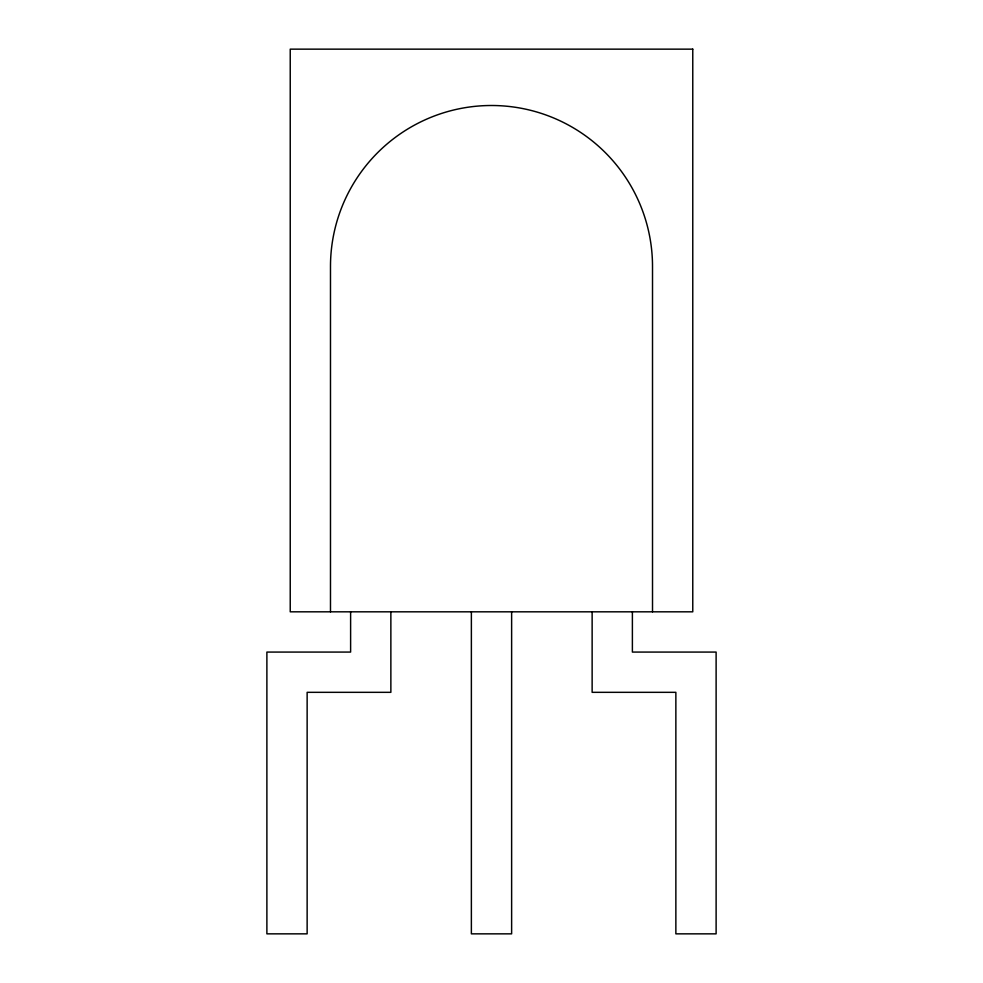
<?xml version="1.0" encoding="UTF-8"?>
<svg xmlns="http://www.w3.org/2000/svg" width="983" height="983" viewBox="0 0 983 983"><rect width="100%" height="100%" fill="white"/><g stroke="black" fill="none" stroke-linecap="round" stroke-linejoin="round"><path stroke-width="1.47" d="M652.515 611.819L652.515 266.516A161.015 161.015 0 0 0 491.5 105.5A161.015 161.015 0 0 0 330.485 266.516L330.485 611.819M632.388 611.819L632.388 652.073L716.115 652.073L716.115 933.85L675.862 933.85L675.862 692.327L592.135 692.327L592.135 611.819M511.627 611.819L511.627 933.85L471.373 933.85L471.373 611.819M390.865 611.819L390.865 692.327L307.138 692.327L307.138 933.85L266.885 933.85L266.885 652.073L350.612 652.073L350.612 611.819M692.769 49.15L290.231 49.15L290.231 611.819L692.769 611.819L692.769 49.15"/></g></svg>
